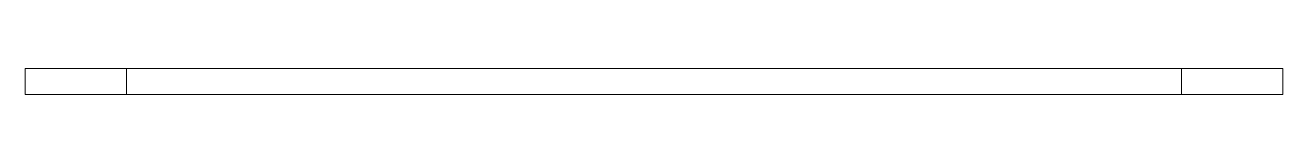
# Paper-space layout '_Inferior' of a CAD drawing. Header units: millimetres. Extents: x -120 to 120, y -2 to 2.
import ezdxf

# ---------------------------------------------------------------- set-up
doc = ezdxf.new("R2010")
doc.units = ezdxf.units.MM

psp = doc.layouts.new('_Inferior')

# ---------------------------------------------------------------- linework, layer by layer
at = {"color": 7, "linetype": 'Continuous', "lineweight": 15}
for p, q in [((-120, 2.5), (-120, -2.5)), ((-120, 2.5), (120, 2.5)), ((-100.63, 2.5), (-100.63, -2.5)), ((100.63, 2.5), (100.63, -2.5)), ((120, -2.5), (120, 2.5)), ((-120, -2.5), (120, -2.5))]:
    psp.add_line(p, q, dxfattribs=at)

doc.saveas('drawing.dxf')
